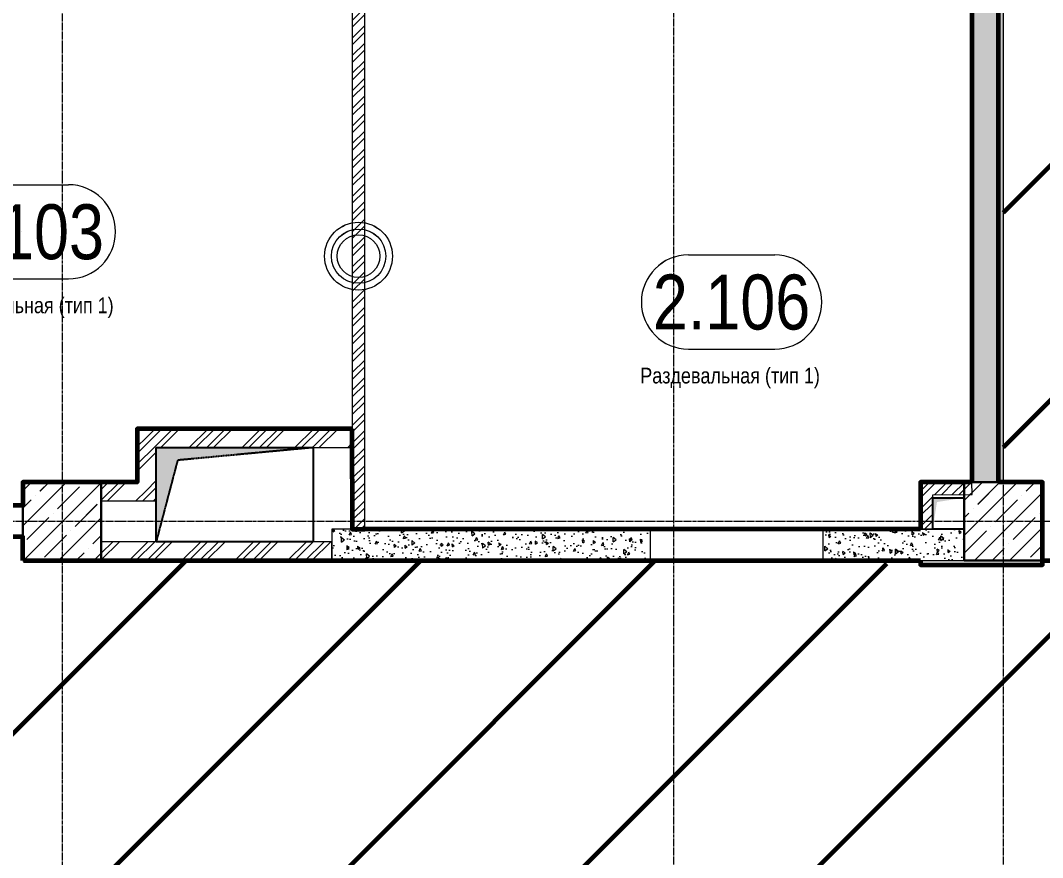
# Model space of a CAD drawing. Header units: millimetres. Extents: x 470010 to 1231400, y -134005 to 421770.
# Drawn here: x 706209 to 712724, y -4855 to 481 of the extents above; entities that cross this region are included whole.
import ezdxf
from ezdxf.enums import TextEntityAlignment as Align

# ---------------------------------------------------------------- set-up
doc = ezdxf.new("R2010")
doc.units = ezdxf.units.MM
for name, pattern in [('CENTER2', [28.575, 19.05, -3.175, 3.175, -3.175]), ('HIDDEN', [9.525, 6.35, -3.175]), ('HIDDEN2', [4.7625, 3.175, -1.5875])]:
    doc.linetypes.add(name, pattern=pattern)
doc.layers.get('Defpoints').update_dxf_attribs({"color": 140})
for name, color, linetype, lineweight in [('0) шп потолок', 3, 'Continuous', 60), ('АР_Area', 5, 'Continuous', 5), ('АР_Колонны', 70, 'Continuous', 30), ('АР_Стены ЖБ', 7, 'Continuous', 35), ('АР_Стены кирпич', 32, 'Continuous', 20), ('АР_Стены ПЕНОблок', 52, 'Continuous', 20), ('АР_Штриховка', 8, 'Continuous', 0)]:
    doc.layers.add(name, color=color, linetype=linetype, lineweight=lineweight)
doc.layers.add('АР_Делит', color=120, linetype='Continuous', lineweight=0, plot=False)
doc.layers.add('РД_Проем', color=230, linetype='Continuous', lineweight=0, plot=False)
doc.layers.add('РД_Оси_100', color=7, linetype='Continuous', lineweight=0, true_color=0x525252)
doc.layers.add('РД_проем_инж перемыч_подсчет', color=50, linetype='Continuous', plot=False)
doc.styles.add('style1', font='ARIALN.TTF')

# ---------------------------------------------------------------- blocks, each defined once
blk = doc.blocks.new('СОШ_2200_АР_ОСИ_М100_28.05.24')
at = {"layer": 'РД_Оси_100', "color": 251, "linetype": 'CENTER2', "true_color": 0x636466}
for p, q in [((37500, -6155), (37500, 139938.679)), ((39600, -6155), (39600, 139938.679)), ((-5954.958, 90900), (119910, 90900))]:
    blk.add_line(p, q, dxfattribs=at)
blk.add_lwpolyline([(33600, 139938.679), (33600, -6155)], dxfattribs=at)
blk = doc.blocks.new('MOK-МаркаПом_овал_ареал')
for p, q in [((-2.75, 3), (2.75, 3)), ((-2.75, -3), (2.75, -3))]:
    blk.add_line(p, q)
for centre, radius, start, end in [((-2.75, 0), 3, 90, 270), ((2.75, 0), 3, 270, 90), ((-3.75, 0), 3.5, 0, 0.00095)]:
    blk.add_arc(centre, radius, start, end)
at = {"color": 0, "style": 'style1'}
blk.add_attdef('АР-ПОМЕЩЕНИЕ:НОМЕР', text='', height=3.5, dxfattribs=at).set_placement((0, 0), align=Align.MIDDLE)
at = {"layer": 'Defpoints', "color": 2, "style": 'style1'}
blk.add_attdef('АР-ПОМЕЩЕНИЕ:НАИМЕНОВАНИЕ', text='', height=1, dxfattribs=at).set_placement((-0.094, -4.814), align=Align.MIDDLE)
blk = doc.blocks.new('A$C9108343f')
at = {"layer": 'АР_Штриховка', "linetype": 'Continuous', "lineweight": 0, "true_color": 0x000000}
h = blk.add_hatch(dxfattribs=at)
h.set_pattern_fill('AR-CONC', color=18, angle=-315, style=0)
h.set_pattern_definition([(95, (-63444.08, -115658.25), (140.09465, 117.55338), [19.05, -209.55]), (40, (-63444.08, -115658.25), (-160.01845, 110.17673), [15.24, -167.64058]), (145.451445, (-63432.4, -115648.45), (-19.9238, 227.7301), [16.19001, -178.09024]), (91.1842, (-63480, -115622.33), (221.41024, 161.95341), [28.575, -314.325]), (141.63556, (-63461.55, -115608.83), (-7.08662, 342.82676), [24.28502, -267.1356]), (36.18415, (-63480, -115622.33), (-7.08662, 342.82676), [22.85997, -251.45973]), (66, (-63453.06, -115613.35), (179.51998, 34.89515), [19.05, -209.55]), (11, (-63453.06, -115613.35), (-86.53993, 173.9412), [15.24, -167.64]), (116.451445, (-63438.1, -115610.44), (92.98005, 208.83634), [16.19001, -178.08994]), (82.5, (-63444.08, -115658.25), (-57.605469, 61.973414), [0, -165.608, 0, -170.18, 0, -168.275]), (52.5, (-63444.08, -115658.25), (-23.589727, 118.087), [0, -97.028, 0, -161.798, 0, -64.135]), (12.5, (-63484.135, -115698.3), (99.927863, 91.826196), [0, -63.5, 0, -198.12, 0, -262.89]), (2.5, (-63502.1, -115716.26), (86.763904, 122.72239), [0, -82.55, 0, -131.572, 0, -186.69])])
h.paths.add_polyline_path([(46755, 102805), (46555, 102805), (46555, 97905.4), (46755, 97905.4)], flags=0)
h.paths.add_polyline_path([(46755, 97905.4), (46555, 97905.4), (46555, 97905), (46755, 97905)], flags=0)
at = {"layer": 'АР_Штриховка', "linetype": 'Continuous', "lineweight": 0, "ltscale": 0.5, "true_color": 0x000000}
h = blk.add_hatch(dxfattribs=at)
h.set_pattern_fill('ANSI31', color=18, scale=25, style=0)
h.set_pattern_definition([(45, (-63444.08, -115658.25), (-56.1266, 56.1266), [])])
h.paths.add_polyline_path([(42605, 97605), (42685, 97605), (42685, 100975), (42658.3, 100995), (42605, 100975)], flags=0)
at = {"layer": 'АР_Штриховка', "linetype": 'Continuous', "lineweight": 0, "true_color": 0x000000}
h = blk.add_hatch(dxfattribs=at)
h.set_pattern_fill('ANSI32', color=18, scale=25, angle=-360, style=0)
h.set_pattern_definition([(45, (-63444.08, -115658.25), (-168.3798, 168.3798), []), (45, (-63331.83, -115658.25), (-168.3798, 168.3798), [])])
h.paths.add_polyline_path([(41235, 98244.9), (41355, 98124.9), (42603.1, 98124.9), (42603.1, 98244.9)], flags=0)
h = blk.add_hatch(dxfattribs=at)
h.set_pattern_fill('ANSI32', color=18, scale=25, style=0)
h.set_pattern_definition([(45, (-63444.08, -115658.25), (-168.3798, 168.3798), []), (45, (-63331.83, -115658.25), (-168.3798, 168.3798), [])])
h.paths.add_polyline_path([(41235, 97905), (41355, 97785), (41355, 98124.9), (41235, 98244.9)], flags=0)
h = blk.add_hatch(dxfattribs=at)
h.set_pattern_fill('ANSI32', color=18, scale=25, angle=360, style=0)
h.set_pattern_definition([(45, (-63444.08, -115658.25), (-168.3798, 168.3798), []), (45, (-63331.83, -115658.25), (-168.3798, 168.3798), [])])
h.paths.add_polyline_path([(41355, 97785), (41235, 97905), (41005, 97905), (41005, 97785)], flags=0)
at = {"layer": 'АР_Штриховка', "linetype": 'Continuous', "lineweight": 0, "ltscale": 0.5, "true_color": 0x000000}
h = blk.add_hatch(dxfattribs=at)
h.set_pattern_fill('ANSI31', color=18, scale=25, angle=-360, style=0)
h.set_pattern_definition([(45, (-63444.08, -115658.25), (-56.1266, 56.1266), [])])
h.paths.add_polyline_path([(46224.9, 97904), (46304.9, 97824.4), (46555.3, 97825.4), (46555, 97905), (46555, 97905), (46555, 97905.4)], flags=0)
h = blk.add_hatch(dxfattribs=at)
h.set_pattern_fill('ANSI31', color=18, scale=25, angle=-360, style=0)
h.set_pattern_definition([(45, (-63444.08, -115658.25), (-56.1266, 56.1266), [])])
h.paths.add_polyline_path([(46304.9, 97824.4), (46224.9, 97904), (46224.9, 97605), (46304.9, 97605)], flags=0)
at = {"layer": 'АР_Штриховка', "linetype": 'Continuous', "lineweight": 0, "true_color": 0x000000}
h = blk.add_hatch(dxfattribs=at)
h.set_pattern_fill('AR-CONC', color=18, angle=-315, style=0)
h.set_pattern_definition([(95, (-63444.08, -115658.25), (140.09465, 117.55338), [19.05, -209.55]), (40, (-63444.08, -115658.25), (-160.01845, 110.17673), [15.24, -167.64058]), (145.451445, (-63432.4, -115648.45), (-19.9238, 227.7301), [16.19001, -178.09024]), (91.1842, (-63480, -115622.33), (221.41024, 161.95341), [28.575, -314.325]), (141.63556, (-63461.55, -115608.83), (-7.08662, 342.82676), [24.28502, -267.1356]), (36.18415, (-63480, -115622.33), (-7.08662, 342.82676), [22.85997, -251.45973]), (66, (-63453.06, -115613.35), (179.51998, 34.89515), [19.05, -209.55]), (11, (-63453.06, -115613.35), (-86.53993, 173.9412), [15.24, -167.64]), (116.451445, (-63438.1, -115610.44), (92.98005, 208.83634), [16.19001, -178.08994]), (82.5, (-63444.08, -115658.25), (-57.605469, 61.973414), [0, -165.608, 0, -170.18, 0, -168.275]), (52.5, (-63444.08, -115658.25), (-23.589727, 118.087), [0, -97.028, 0, -161.798, 0, -64.135]), (12.5, (-63484.135, -115698.3), (99.927863, 91.826196), [0, -63.5, 0, -198.12, 0, -262.89]), (2.5, (-63502.1, -115716.26), (86.763904, 122.72239), [0, -82.55, 0, -131.572, 0, -186.69])])
h.paths.add_polyline_path([(42475, 97605), (42475, 97405), (44505, 97405), (44505, 97605)], flags=0)
h.paths.add_polyline_path([(45605, 97605), (45605, 97405), (46505, 97405), (46505, 97605)], flags=0)
h = blk.add_hatch(dxfattribs=at)
h.set_pattern_fill('ANSI32', color=18, scale=25, angle=-360, style=0)
h.set_pattern_definition([(45, (-63444.08, -115658.25), (-168.3798, 168.3798), []), (45, (-63331.83, -115658.25), (-168.3798, 168.3798), [])])
h.paths.add_polyline_path([(41005, 97525), (41005, 97405), (42475, 97405), (42475, 97525)], flags=0)
at = {"color": 18, "linetype": 'Continuous', "true_color": 0x000000}
for p, q in [((41355, 97524.9), (41355, 98124.9)), ((41355, 98124.9), (42355, 98124.9)), ((42355, 98124.9), (42355, 97524.9)), ((46304.9, 97605), (46304.9, 97805)), ((46304.9, 97805), (46504.9, 97805)), ((46304.9, 97605), (46304.9, 97805)), ((46304.9, 97805), (46504.9, 97805)), ((46504.9, 97805), (46504.9, 97605)), ((46504.9, 97805), (46504.9, 97605)), ((46504.9, 97605), (46304.9, 97605)), ((46504.9, 97605), (46304.9, 97605)), ((42355, 97524.9), (41355, 97524.9))]:
    blk.add_line(p, q, dxfattribs=at)
at = {"color": 18, "linetype": 'HIDDEN', "ltscale": 0.07, "true_color": 0x000000}
for p, q in [((41355, 98124.9), (42355, 98124.9)), ((41355, 97524.9), (41355, 98124.9)), ((42355, 98124.9), (41491.5, 98044.1)), ((42355, 98124.9), (42355, 97524.9)), ((41491.5, 98044.1), (41355, 97524.9)), ((42355, 97524.9), (41355, 97524.9))]:
    blk.add_line(p, q, dxfattribs=at)
at = {"color": 18, "linetype": 'Continuous', "true_color": 0x000000}
for points in [[(41355, 97524.9), (41355, 98124.9), (41489.6, 98043), (42355, 98124.9)], [(46304.9, 97605), (46304.9, 97805), (46331.9, 97777.7), (46504.9, 97805)], [(46304.9, 97605), (46304.9, 97805), (46331.9, 97777.7), (46504.9, 97805)]]:
    blk.add_solid(points, dxfattribs=at)
at = {"layer": '0) шп потолок'}
for points in [[(42603.1, 98244.9), (41235, 98244.9), (41235, 97905), (40505, 97905), (40505, 97755), (39165.1, 97755), (39165.1, 100455), (35755, 100455), (35754.2, 107155), (40505, 107155), (40505, 102805), (41307.2, 102805), (41325, 102805), (41325, 100975)], [(47005, 97405), (48875, 97405), (48875, 107155), (47005, 107155)], [(46555, 102805), (46555, 97905)], [(46721.7, 102805), (46721.7, 97905)], [(42603.1, 98244.9), (42605, 97605), (42685, 97605)], [(46555, 97905), (46226.5, 97905), (46226.5, 97605)], [(46226.5, 97405), (46226.5, 97376.7), (47005, 97376.7), (47005, 97905), (46721.7, 97905)], [(46226.5, 97605), (42685, 97605)], [(40505, 97405), (40505, 97555), (31355, 97555)], [(40509.1, 97405), (46226.5, 97405)], [(47005, 97405), (52645, 97405), (52645, 95355), (40509.1, 95355)]]:
    blk.add_lwpolyline(points, dxfattribs=at)
at = {"layer": 'АР_Делит', "color": 18, "true_color": 0x000000}
for radius in [216.3, 173, 136.2]:
    blk.add_circle((42645, 99345), radius, dxfattribs=at)
at = {"layer": 'АР_Колонны', "color": 18, "linetype": 'HIDDEN2', "lineweight": 25, "true_color": 0x000000}
for p, q in [((40505, 97905), (41005, 97905)), ((40505, 97405), (40505, 97905)), ((41005, 97905), (41005, 97405)), ((46505, 97905), (47005, 97905)), ((46505, 97405), (46505, 97905)), ((47005, 97905), (47005, 97405)), ((41005, 97405), (40505, 97405)), ((47005, 97405), (46505, 97405))]:
    blk.add_line(p, q, dxfattribs=at)
at = {"layer": 'АР_Колонны', "color": 18, "linetype": 'Continuous', "lineweight": 15, "true_color": 0x000000}
for p, q in [((41005, 97905), (40505, 97905)), ((40505, 97905), (40505, 97405)), ((41005, 97905), (40505, 97905)), ((40505, 97905), (40505, 97405)), ((41005, 97405), (41005, 97905)), ((41005, 97405), (41005, 97905)), ((47005, 97905), (46505, 97905)), ((46505, 97905), (46505, 97405)), ((47005, 97905), (46505, 97905)), ((46505, 97905), (46505, 97405)), ((47005, 97405), (47005, 97905)), ((47005, 97405), (47005, 97905)), ((40505, 97405), (41005, 97405)), ((40505, 97405), (41005, 97405)), ((46505, 97405), (47005, 97405)), ((46505, 97405), (47005, 97405))]:
    blk.add_line(p, q, dxfattribs=at)
at = {"layer": 'АР_Стены ЖБ', "color": 18, "linetype": 'Continuous', "lineweight": 30, "true_color": 0x000000}
for p, q in [((41005, 97905), (40505, 97905)), ((40505, 97905), (40505, 97405)), ((41005, 97405), (41005, 97905)), ((47005, 97905), (46505, 97905)), ((46505, 97905), (46505, 97405)), ((47005, 97405), (47005, 97905)), ((40505, 97405), (41005, 97405)), ((46505, 97405), (47005, 97405))]:
    blk.add_line(p, q, dxfattribs=at)
at = {"layer": 'АР_Стены кирпич', "color": 18, "linetype": 'Continuous', "lineweight": 20, "true_color": 0x000000}
for p, q in [((42603.1, 98244.9), (41235, 98244.9)), ((41235, 98244.9), (41235, 97905)), ((42603.1, 98124.9), (42603.1, 98244.9)), ((41355, 98124.9), (42603.1, 98124.9)), ((41355, 97785), (41355, 98124.9)), ((41235, 97905), (41005, 97905)), ((41005, 97905), (41005, 97785)), ((41005, 97785), (41355, 97785)), ((41005, 97525), (41005, 97405)), ((42475, 97525), (41005, 97525)), ((42475, 97405), (42475, 97525)), ((41005, 97405), (42475, 97405))]:
    blk.add_line(p, q, dxfattribs=at)
at = {"layer": 'АР_Стены ПЕНОблок', "color": 18, "linetype": 'Continuous', "lineweight": 20, "true_color": 0x000000}
for p, q in [((46555, 102805), (46555, 97905.4)), ((46755, 97905.4), (46755, 102805)), ((42605, 100975), (42605, 97605)), ((42685, 97605), (42685, 100975)), ((46555, 97905.4), (46224.9, 97904)), ((46224.9, 97904), (46224.9, 97605)), ((46555, 97905.4), (46555, 97905)), ((46555, 97905), (46555, 97905.4)), ((46555, 97905), (46755, 97905)), ((46555.3, 97825.4), (46555, 97905)), ((46555, 97905), (46555, 97905)), ((46755, 97905), (46755, 97905.4)), ((46304.9, 97824.4), (46555.3, 97825.4)), ((46304.9, 97605), (46304.9, 97824.4)), ((42475, 97605), (42475, 97405)), ((44505, 97605), (42475, 97605)), ((42605, 97605), (42685, 97605)), ((44505, 97405), (44505, 97605)), ((45605, 97605), (45605, 97405)), ((46505, 97605), (45605, 97605)), ((46224.9, 97605), (46304.9, 97605)), ((46505, 97405), (46505, 97605)), ((42475, 97405), (44505, 97405)), ((45605, 97405), (46505, 97405))]:
    blk.add_line(p, q, dxfattribs=at)
at = {"layer": 'АР_Штриховка', "color": 18, "linetype": 'Continuous', "lineweight": 5, "true_color": 0x000000}
for p, q in [((40505, 97849.9), (40560, 97905)), ((40505, 97625.4), (40784.5, 97905)), ((40509.1, 97405), (41005, 97900.9)), ((40614.6, 97847.3), (40672.3, 97905)), ((40726.9, 97735.1), (40867.2, 97875.4)), ((40895.3, 97903.5), (40895.3, 97903.5)), ((46505, 97788.2), (46621.7, 97905)), ((46505, 97563.7), (46846.2, 97905)), ((46505, 97900.5), (46509.5, 97905)), ((46592.1, 97763.1), (46732.4, 97903.5)), ((46900.8, 97847.3), (46958.5, 97905)), ((40505, 97737.7), (40558.5, 97791.2)), ((40586.6, 97819.3), (40586.6, 97819.3)), ((46570.7, 97405), (47005, 97839.2)), ((46704.4, 97650.9), (46844.7, 97791.2)), ((46872.8, 97819.3), (46872.8, 97819.3)), ((40839.1, 97622.8), (40979.5, 97763.1)), ((46564.1, 97735.1), (46564.1, 97735.1)), ((40530.4, 97538.6), (40670.8, 97679)), ((40698.8, 97707), (40698.8, 97707)), ((40733.6, 97405), (41005, 97676.4)), ((46505, 97676), (46536, 97707)), ((46816.6, 97538.6), (46956.9, 97679)), ((46985, 97707), (46985, 97707)), ((40811.1, 97594.8), (40811.1, 97594.8)), ((46507.9, 97454.5), (46648.2, 97594.8)), ((46676.3, 97622.8), (46676.3, 97622.8)), ((46795.2, 97405), (47005, 97614.7)), ((40642.7, 97426.4), (40783, 97566.7)), ((40951.4, 97510.6), (41005, 97564.1)), ((40923.3, 97482.5), (40923.3, 97482.5)), ((46683, 97405), (46760.5, 97482.5)), ((46788.6, 97510.6), (46788.6, 97510.6)), ((46928.9, 97426.4), (47005, 97502.5)), ((40845.8, 97405), (40895.3, 97454.5)), ((40958.1, 97405), (41005, 97451.9))]:
    blk.add_line(p, q, dxfattribs=at)
at = {"layer": 'РД_Проем', "color": 18, "linetype": 'Continuous', "lineweight": 15, "true_color": 0x000000}
for p, q in [((40505, 97755), (39405, 97755)), ((45605, 97605), (44505, 97605)), ((40505, 97555), (39405, 97555)), ((45605, 97405), (44505, 97405))]:
    blk.add_line(p, q, dxfattribs=at)
at = {"layer": 'РД_проем_инж перемыч_подсчет', "color": 18, "linetype": 'Continuous', "lineweight": 15, "true_color": 0x000000}
for p, q in [((40505, 97755), (39205, 97755)), ((45801, 97605), (44301, 97605)), ((40505, 97555), (39205, 97555)), ((45801, 97405), (44301, 97405))]:
    blk.add_line(p, q, dxfattribs=at)
at = {"layer": 'АР_Area', "color": 18, "linetype": 'Continuous', "lineweight": 15, "true_color": 0x000000, "xscale": 100, "yscale": 100, "zscale": 100}
for p, values in [((40520.9, 99500.7), {'АР-ПОМЕЩЕНИЕ:НОМЕР': '2.103', 'АР-ПОМЕЩЕНИЕ:НАИМЕНОВАНИЕ': 'Раздевальная (тип 1)'}), ((45022.7, 99052.7), {'АР-ПОМЕЩЕНИЕ:НОМЕР': '2.106', 'АР-ПОМЕЩЕНИЕ:НАИМЕНОВАНИЕ': 'Раздевальная (тип 1)'})]:
    blk.add_blockref('MOK-МаркаПом_овал_ареал', p, dxfattribs=at).add_auto_attribs(values)
at = {"layer": 'РД_Оси_100'}
blk.add_blockref('СОШ_2200_АР_ОСИ_М100_28.05.24', (7155, 6755), dxfattribs=at)
at = {"layer": 'Defpoints', "color": 18, "true_color": 0x000000, "style": 'style1'}
for p in [(143949.3, 316089.1), (143975, 281639.5), (143890.4, 273244.7), (143840, 264276.8), (143967.8, 254892.4), (12252, 104178.1), (12382.6, 96023.1)]:
    blk.add_attdef('АР-ПОМЕЩЕНИЕ:НАИМЕНОВАНИЕ', text='', height=100, dxfattribs=at).set_placement(p, align=Align.MIDDLE)
at = {"layer": 'Defpoints', "color": 18, "true_color": 0x000000, "style": 'style1', "flags": 8}
for p in [(143951.3, 279099.1), (143848.3, 269251.1), (143875.3, 260094.2), (144049.7, 250824.7), (163419.3, 238153.4), (155897.5, 237966), (183037.2, 237966), (143342.9, 237876.2)]:
    blk.add_attdef('АР-ПОМЕЩЕНИЕ:НАИМЕНОВАНИЕ', text='', height=100, dxfattribs=at).set_placement(p, align=Align.MIDDLE)

msp = doc.modelspace()

# ---------------------------------------------------------------- hatches: boundary and pattern name
at = {"layer": '0) шп потолок'}
h = msp.add_hatch(dxfattribs=at)
h.set_pattern_fill('ANSI31', color=3, scale=333)
h.paths.add_polyline_path([(714593.57, 6788.758), (712723.57, 6788.758), (712723.57, 6488.758), (712473.57, 6488.758), (712473.57, 3788.758), (712473.57, 2938.758), (712723.57, 2938.758), (712723.57, 2438.758), (712473.57, 2438.758), (712473.57, -2461.242), (712723.57, -2461.242), (712723.57, -2961.242), (714593.57, -2961.242)])
h.paths.add_polyline_path([(712753.57, 6599.212, -1), (712999.455, 6599.212, -1)], flags=16)
h.paths.add_polyline_path([(718363.57, -3011.242), (718273.57, -3011.242), (714593.57, -3011.242), (712723.57, -2961.242), (712723.57, -2989.526), (711945.1, -2989.526), (711323.57, -2961.242), (710019.577, -2961.242), (708193.571, -2961.242), (706723.57, -2961.242), (706223.57, -2961.242), (706223.57, -2811.242), (704923.57, -2811.242), (704883.7, -2811.242), (704523.57, -2811.242), (702823.57, -2811.242), (701473.57, -2811.242), (697285.158, -2811.242), (697273.57, -2822.83), (697273.57, -3061.242), (696773.57, -3061.242), (696773.57, -2811.242), (696273.57, -2811.242), (694673.57, -2811.242), (692773.57, -2811.242), (692773.57, -3211.242), (692773.57, -4811.242), (692773.57, -6211.242), (693537.728, -6211.242), (695721.755, -6211.242), (696873.57, -6211.242), (697073.57, -6211.242), (697073.57, -5011.242), (700673.57, -5011.242), (702713.57, -5011.242), (704009.577, -5011.242), (706223.57, -5011.242), (706723.573, -5011.242), (708123.57, -5011.242), (709453.57, -5011.242), (709683.57, -5011.242), (710983.57, -5011.242), (712223.57, -5011.242), (712773.57, -5011.242), (714142.501, -5011.242), (718363.57, -5011.242), (718363.57, -4711.242)])
h.paths.add_polyline_path([(717877.889, -3302.242), (717877.889, -3085.57), (718297.563, -3085.57), (718297.563, -3302.242)], flags=16)
h.paths.add_polyline_path([(717876.889, -4728.57), (718296.563, -4728.57), (718296.563, -4945.242), (717876.889, -4945.242)], flags=16)
at = {"layer": 'АР_Штриховка', "linetype": 'Continuous', "lineweight": 0, "true_color": 0x000000}
h = msp.add_hatch(dxfattribs=at)
h.set_pattern_fill('AR-CONC', color=18, angle=-315, style=0)
h.set_pattern_definition([(95, (602274.53, -216024.49), (140.09465, 117.55338), [19.05, -209.55]), (40, (602274.53, -216024.5), (-160.01845, 110.17673), [15.24, -167.64058]), (145.451445, (602286.2, -216014.7), (-19.9238, 227.7301), [16.19001, -178.09024]), (91.1842, (602238.6, -215988.57), (221.41024, 161.95341), [28.575, -314.325]), (141.63556, (602257.06, -215975.07), (-7.08662, 342.82676), [24.28502, -267.1356]), (36.18415, (602238.6, -215988.57), (-7.08662, 342.82676), [22.85997, -251.45973]), (66, (602265.55, -215979.59), (179.51998, 34.89515), [19.05, -209.55]), (11, (602265.55, -215979.59), (-86.53993, 173.9412), [15.24, -167.64]), (116.451445, (602280.51, -215976.68), (92.98005, 208.83634), [16.19001, -178.08994]), (82.5, (602274.53, -216024.49), (-57.605469, 61.973414), [0, -165.608, 0, -170.18, 0, -168.275]), (52.5, (602274.53, -216024.49), (-23.589727, 118.087), [0, -97.028, 0, -161.798, 0, -64.135]), (12.5, (602234.48, -216064.544), (99.927863, 91.826196), [0, -63.5, 0, -198.12, 0, -262.89]), (2.5, (602216.52, -216082.5), (86.763904, 122.72239), [0, -82.55, 0, -131.572, 0, -186.69])])
h.paths.add_polyline_path([(712473.57, 2438.758), (712273.57, 2438.758), (712273.57, -2460.872), (712473.57, -2460.872)], flags=0)
h.paths.add_polyline_path([(712473.57, -2460.872), (712273.57, -2460.872), (712273.57, -2461.242), (712473.57, -2461.242)], flags=0)
at = {"layer": 'АР_Штриховка', "linetype": 'Continuous', "lineweight": 0, "ltscale": 0.5, "true_color": 0x000000}
h = msp.add_hatch(dxfattribs=at)
h.set_pattern_fill('ANSI31', color=18, scale=25, style=0)
h.set_pattern_definition([(45, (602274.53, -216024.49), (-56.1266, 56.1266), [])])
h.paths.add_polyline_path([(708323.594, -2761.242), (708403.594, -2761.242), (708403.594, 608.758), (708376.927, 628.758), (708323.594, 608.758)], flags=0)
at = {"layer": 'АР_Штриховка', "linetype": 'Continuous', "lineweight": 0, "true_color": 0x000000}
h = msp.add_hatch(dxfattribs=at)
h.set_pattern_fill('ANSI32', color=18, scale=25, angle=-360, style=0)
h.set_pattern_definition([(45, (602274.53, -216024.5), (-168.3798, 168.3798), []), (45, (602386.78, -216024.5), (-168.3798, 168.3798), [])])
h.paths.add_polyline_path([(706953.571, -2121.329), (707073.571, -2241.329), (708321.669, -2241.329), (708321.669, -2121.329)], flags=0)
h = msp.add_hatch(dxfattribs=at)
h.set_pattern_fill('ANSI32', color=18, scale=25, style=0)
h.set_pattern_definition([(45, (602274.53, -216024.5), (-168.3798, 168.3798), []), (45, (602386.78, -216024.5), (-168.3798, 168.3798), [])])
h.paths.add_polyline_path([(706953.571, -2461.242), (707073.571, -2581.242), (707073.571, -2241.329), (706953.571, -2121.329)], flags=0)
h = msp.add_hatch(dxfattribs=at)
h.set_pattern_fill('ANSI32', color=18, scale=25, angle=360, style=0)
h.set_pattern_definition([(45, (602274.53, -216024.5), (-168.3798, 168.3798), []), (45, (602386.78, -216024.5), (-168.3798, 168.3798), [])])
h.paths.add_polyline_path([(707073.571, -2581.242), (706953.571, -2461.242), (706723.57, -2461.242), (706723.57, -2581.242)], flags=0)
at = {"layer": 'АР_Штриховка', "linetype": 'Continuous', "lineweight": 0, "ltscale": 0.5, "true_color": 0x000000}
h = msp.add_hatch(dxfattribs=at)
h.set_pattern_fill('ANSI31', color=18, scale=25, angle=-360, style=0)
h.set_pattern_definition([(45, (602274.53, -216024.49), (-56.1266, 56.1266), [])])
h.paths.add_polyline_path([(711943.553, -2462.192), (712023.553, -2541.873), (712273.89, -2540.872), (712273.571, -2461.242), (712273.57, -2461.242), (712273.57, -2460.872)], flags=0)
h = msp.add_hatch(dxfattribs=at)
h.set_pattern_fill('ANSI31', color=18, scale=25, angle=-360, style=0)
h.set_pattern_definition([(45, (602274.53, -216024.49), (-56.1266, 56.1266), [])])
h.paths.add_polyline_path([(712023.553, -2541.873), (711943.553, -2462.192), (711943.553, -2761.242), (712023.553, -2761.242)], flags=0)
at = {"layer": 'АР_Штриховка', "linetype": 'Continuous', "lineweight": 0, "true_color": 0x000000}
h = msp.add_hatch(dxfattribs=at)
h.set_pattern_fill('AR-CONC', color=18, angle=-315, style=0)
h.set_pattern_definition([(95, (602274.53, -216024.49), (140.09465, 117.55338), [19.05, -209.55]), (40, (602274.53, -216024.5), (-160.01845, 110.17673), [15.24, -167.64058]), (145.451445, (602286.2, -216014.7), (-19.9238, 227.7301), [16.19001, -178.09024]), (91.1842, (602238.6, -215988.57), (221.41024, 161.95341), [28.575, -314.325]), (141.63556, (602257.06, -215975.07), (-7.08662, 342.82676), [24.28502, -267.1356]), (36.18415, (602238.6, -215988.57), (-7.08662, 342.82676), [22.85997, -251.45973]), (66, (602265.55, -215979.59), (179.51998, 34.89515), [19.05, -209.55]), (11, (602265.55, -215979.59), (-86.53993, 173.9412), [15.24, -167.64]), (116.451445, (602280.51, -215976.68), (92.98005, 208.83634), [16.19001, -178.08994]), (82.5, (602274.53, -216024.49), (-57.605469, 61.973414), [0, -165.608, 0, -170.18, 0, -168.275]), (52.5, (602274.53, -216024.49), (-23.589727, 118.087), [0, -97.028, 0, -161.798, 0, -64.135]), (12.5, (602234.48, -216064.544), (99.927863, 91.826196), [0, -63.5, 0, -198.12, 0, -262.89]), (2.5, (602216.52, -216082.5), (86.763904, 122.72239), [0, -82.55, 0, -131.572, 0, -186.69])])
h.paths.add_polyline_path([(708193.571, -2761.242), (708193.571, -2961.242), (710223.57, -2961.242), (710223.57, -2761.242)], flags=0)
h.paths.add_polyline_path([(711323.57, -2761.242), (711323.57, -2961.242), (712223.57, -2961.242), (712223.57, -2761.242)], flags=0)
h = msp.add_hatch(dxfattribs=at)
h.set_pattern_fill('ANSI32', color=18, scale=25, angle=-360, style=0)
h.set_pattern_definition([(45, (602274.53, -216024.5), (-168.3798, 168.3798), []), (45, (602386.78, -216024.5), (-168.3798, 168.3798), [])])
h.paths.add_polyline_path([(706723.57, -2841.242), (706723.57, -2961.242), (708193.571, -2961.242), (708193.571, -2841.242)], flags=0)

# ---------------------------------------------------------------- linework, layer by layer
at = {"color": 18, "linetype": 'Continuous', "true_color": 0x000000}
for p, q in [((707073.571, -2841.329), (707073.571, -2241.329)), ((707073.571, -2241.329), (708073.571, -2241.329)), ((708073.571, -2241.329), (708073.571, -2841.329)), ((712023.553, -2761.242), (712023.553, -2561.242)), ((712023.553, -2561.242), (712223.553, -2561.242)), ((712023.553, -2761.242), (712023.553, -2561.242)), ((712023.553, -2561.242), (712223.553, -2561.242)), ((712223.553, -2561.242), (712223.553, -2761.242)), ((712223.553, -2561.242), (712223.553, -2761.242)), ((712223.553, -2761.242), (712023.553, -2761.242)), ((712223.553, -2761.242), (712023.553, -2761.242)), ((708073.571, -2841.329), (707073.571, -2841.329))]:
    msp.add_line(p, q, dxfattribs=at)
at = {"color": 18, "linetype": 'HIDDEN', "ltscale": 0.07, "true_color": 0x000000}
for p, q in [((707073.571, -2241.329), (708073.571, -2241.329)), ((707073.571, -2841.329), (707073.571, -2241.329)), ((708073.571, -2241.329), (707210.148, -2322.118)), ((708073.571, -2241.329), (708073.571, -2841.329)), ((707210.148, -2322.118), (707073.571, -2841.329)), ((708073.571, -2841.329), (707073.571, -2841.329))]:
    msp.add_line(p, q, dxfattribs=at)
at = {"color": 18, "linetype": 'Continuous', "true_color": 0x000000}
for points in [[(707073.571, -2841.329), (707073.571, -2241.329), (707208.22, -2323.275), (708073.571, -2241.329)], [(712023.553, -2761.242), (712023.553, -2561.242), (712050.482, -2588.558), (712223.553, -2561.242)], [(712023.553, -2761.242), (712023.553, -2561.242), (712050.482, -2588.558), (712223.553, -2561.242)]]:
    msp.add_solid(points, dxfattribs=at)
at = {"layer": '0) шп потолок'}
for points in [[(708321.669, -2121.329), (706953.571, -2121.329), (706953.571, -2461.242), (706223.57, -2461.242), (706223.57, -2611.242), (704883.7, -2611.242), (704883.7, 88.758), (701473.57, 88.758), (701472.777, 6788.758), (706223.57, 6788.758), (706223.57, 2438.758), (707025.855, 2438.758), (707043.57, 2438.758), (707043.57, 608.758)], [(712723.57, -2961.242), (714593.57, -2961.242), (714593.57, 6788.758), (712723.57, 6788.758)], [(712273.57, 2438.758), (712273.57, -2461.242)], [(712440.351, 2438.758), (712440.351, -2461.242)], [(708321.669, -2121.329), (708323.594, -2761.242), (708403.594, -2761.242)], [(712273.57, -2461.242), (711945.1, -2461.242), (711945.1, -2761.242)], [(711945.1, -2961.242), (711945.1, -2989.526), (712723.57, -2989.526), (712723.57, -2461.242), (712440.351, -2461.242)], [(711945.1, -2761.242), (708403.594, -2761.242)], [(706223.57, -2961.242), (706223.57, -2811.242), (697073.57, -2811.242)], [(706227.667, -2961.242), (711945.1, -2961.242)], [(712723.57, -2961.242), (718363.57, -2961.242), (718363.57, -5011.242), (706227.667, -5011.242)]]:
    msp.add_lwpolyline(points, dxfattribs=at)
at = {"layer": 'АР_Делит', "color": 18, "true_color": 0x000000}
for radius in [216.336, 173.036, 136.212]:
    msp.add_circle((708363.594, -1021.242), radius, dxfattribs=at)
at = {"layer": 'АР_Колонны', "color": 18, "linetype": 'HIDDEN2', "lineweight": 25, "true_color": 0x000000}
for p, q in [((706223.57, -2461.242), (706723.57, -2461.242)), ((706223.57, -2961.242), (706223.57, -2461.242)), ((706723.57, -2461.242), (706723.57, -2961.242)), ((712223.57, -2461.242), (712723.57, -2461.242)), ((712223.57, -2961.242), (712223.57, -2461.242)), ((712723.57, -2461.242), (712723.57, -2961.242)), ((706723.57, -2961.242), (706223.57, -2961.242)), ((712723.57, -2961.242), (712223.57, -2961.242))]:
    msp.add_line(p, q, dxfattribs=at)
at = {"layer": 'АР_Колонны', "color": 18, "linetype": 'Continuous', "lineweight": 15, "true_color": 0x000000}
for p, q in [((706723.57, -2461.242), (706223.57, -2461.242)), ((706223.57, -2461.242), (706223.57, -2961.242)), ((706723.57, -2461.242), (706223.57, -2461.242)), ((706223.57, -2461.242), (706223.57, -2961.242)), ((706723.57, -2961.242), (706723.57, -2461.242)), ((706723.57, -2961.242), (706723.57, -2461.242)), ((712723.57, -2461.242), (712223.57, -2461.242)), ((712223.57, -2461.242), (712223.57, -2961.242)), ((712723.57, -2461.242), (712223.57, -2461.242)), ((712223.57, -2461.242), (712223.57, -2961.242)), ((712723.57, -2961.242), (712723.57, -2461.242)), ((712723.57, -2961.242), (712723.57, -2461.242)), ((706223.57, -2961.242), (706723.57, -2961.242)), ((706223.57, -2961.242), (706723.57, -2961.242)), ((712223.57, -2961.242), (712723.57, -2961.242)), ((712223.57, -2961.242), (712723.57, -2961.242))]:
    msp.add_line(p, q, dxfattribs=at)
at = {"layer": 'АР_Стены ЖБ', "color": 18, "linetype": 'Continuous', "lineweight": 30, "true_color": 0x000000}
for p, q in [((706723.57, -2461.242), (706223.57, -2461.242)), ((706223.57, -2461.242), (706223.57, -2961.242)), ((706723.57, -2961.242), (706723.57, -2461.242)), ((712723.57, -2461.242), (712223.57, -2461.242)), ((712223.57, -2461.242), (712223.57, -2961.242)), ((712723.57, -2961.242), (712723.57, -2461.242)), ((706223.57, -2961.242), (706723.57, -2961.242)), ((712223.57, -2961.242), (712723.57, -2961.242))]:
    msp.add_line(p, q, dxfattribs=at)
at = {"layer": 'АР_Стены кирпич', "color": 18, "linetype": 'Continuous', "lineweight": 20, "true_color": 0x000000}
for p, q in [((708321.669, -2121.329), (706953.571, -2121.329)), ((706953.571, -2121.329), (706953.571, -2461.242)), ((708321.669, -2241.329), (708321.669, -2121.329)), ((707073.571, -2241.329), (708321.669, -2241.329)), ((707073.571, -2581.242), (707073.571, -2241.329)), ((706953.571, -2461.242), (706723.57, -2461.242)), ((706723.57, -2461.242), (706723.57, -2581.242)), ((706723.57, -2581.242), (707073.571, -2581.242)), ((706723.57, -2841.242), (706723.57, -2961.242)), ((708193.571, -2841.242), (706723.57, -2841.242)), ((708193.571, -2961.242), (708193.571, -2841.242)), ((706723.57, -2961.242), (708193.571, -2961.242))]:
    msp.add_line(p, q, dxfattribs=at)
at = {"layer": 'АР_Стены ПЕНОблок', "color": 18, "linetype": 'Continuous', "lineweight": 20, "true_color": 0x000000}
for p, q in [((712273.57, 2438.758), (712273.57, -2460.872)), ((712473.57, -2460.872), (712473.57, 2438.758)), ((708323.594, 608.758), (708323.594, -2761.242)), ((708403.594, -2761.242), (708403.594, 608.758)), ((712273.57, -2460.872), (711943.553, -2462.192)), ((711943.553, -2462.192), (711943.553, -2761.242)), ((712273.57, -2460.872), (712273.57, -2461.242)), ((712273.57, -2461.242), (712273.57, -2460.872)), ((712273.57, -2461.242), (712473.57, -2461.242)), ((712273.571, -2461.242), (712273.57, -2461.242)), ((712273.89, -2540.872), (712273.571, -2461.242)), ((712473.57, -2461.242), (712473.57, -2460.872)), ((712023.553, -2541.873), (712273.89, -2540.872)), ((712023.553, -2761.242), (712023.553, -2541.873)), ((708193.571, -2761.242), (708193.571, -2961.242)), ((710223.57, -2761.242), (708193.571, -2761.242)), ((708323.594, -2761.242), (708403.594, -2761.242)), ((710223.57, -2961.242), (710223.57, -2761.242)), ((711323.57, -2761.242), (711323.57, -2961.242)), ((712223.57, -2761.242), (711323.57, -2761.242)), ((711943.553, -2761.242), (712023.553, -2761.242)), ((712223.57, -2961.242), (712223.57, -2761.242)), ((708193.571, -2961.242), (710223.57, -2961.242)), ((711323.57, -2961.242), (712223.57, -2961.242))]:
    msp.add_line(p, q, dxfattribs=at)
at = {"layer": 'АР_Штриховка', "color": 18, "linetype": 'Continuous', "lineweight": 5, "true_color": 0x000000}
for p, q in [((706223.57, -2516.326), (706278.654, -2461.242)), ((706223.57, -2740.833), (706503.161, -2461.242)), ((706227.667, -2961.242), (706723.57, -2465.339)), ((706333.247, -2518.903), (706390.907, -2461.242)), ((712223.57, -2577.999), (712340.327, -2461.242)), ((712223.57, -2802.506), (712564.833, -2461.242)), ((712223.57, -2465.746), (712228.074, -2461.242)), ((712310.73, -2603.092), (712451.046, -2462.776)), ((712619.426, -2518.903), (712677.087, -2461.242)), ((706445.5, -2631.156), (706585.817, -2490.839)), ((712289.34, -2961.242), (712723.57, -2527.012)), ((706223.57, -2628.58), (706277.12, -2575.029)), ((706557.753, -2743.409), (706698.07, -2603.092)), ((712422.983, -2715.346), (712563.3, -2575.029)), ((712223.57, -2690.252), (712254.603, -2659.219)), ((706249.057, -2827.599), (706389.374, -2687.282)), ((706452.173, -2961.242), (706723.57, -2689.846)), ((712535.236, -2827.599), (712675.553, -2687.282)), ((706361.31, -2939.852), (706501.627, -2799.536)), ((712226.54, -2911.789), (712366.857, -2771.472)), ((712513.846, -2961.242), (712723.57, -2751.518)), ((706670.007, -2855.662), (706723.57, -2802.099)), ((712647.49, -2939.852), (712723.57, -2863.772)), ((706564.427, -2961.242), (706613.88, -2911.789)), ((706676.68, -2961.242), (706723.57, -2914.352)), ((712401.593, -2961.242), (712479.11, -2883.725))]:
    msp.add_line(p, q, dxfattribs=at)
at = {"layer": 'РД_Проем', "color": 18, "linetype": 'Continuous', "lineweight": 15, "true_color": 0x000000}
for p, q in [((706223.57, -2611.242), (705123.57, -2611.242)), ((711323.57, -2761.242), (710223.57, -2761.242)), ((706223.57, -2811.242), (705123.57, -2811.242)), ((711323.57, -2961.242), (710223.57, -2961.242))]:
    msp.add_line(p, q, dxfattribs=at)
at = {"layer": 'РД_проем_инж перемыч_подсчет', "color": 18, "linetype": 'Continuous', "lineweight": 15, "true_color": 0x000000}
for p, q in [((706223.57, -2611.242), (704923.57, -2611.242)), ((711519.577, -2761.242), (710019.577, -2761.242)), ((706223.57, -2811.242), (704923.57, -2811.242)), ((711519.577, -2961.242), (710019.577, -2961.242))]:
    msp.add_line(p, q, dxfattribs=at)

# ---------------------------------------------------------------- block references
msp.add_blockref('A$C9108343f', (665718.612, -100366.242))
at = {"layer": 'АР_Area', "color": 18, "linetype": 'Continuous', "lineweight": 15, "true_color": 0x000000, "xscale": 100, "yscale": 100, "zscale": 100}
for p, values in [((706239.481, -865.533), {'АР-ПОМЕЩЕНИЕ:НОМЕР': '2.103', 'АР-ПОМЕЩЕНИЕ:НАИМЕНОВАНИЕ': 'Раздевальная (тип 1)'}), ((710741.307, -1313.509), {'АР-ПОМЕЩЕНИЕ:НОМЕР': '2.106', 'АР-ПОМЕЩЕНИЕ:НАИМЕНОВАНИЕ': 'Раздевальная (тип 1)'})]:
    msp.add_blockref('MOK-МаркаПом_овал_ареал', p, dxfattribs=at).add_auto_attribs(values)
at = {"layer": 'РД_Оси_100'}
msp.add_blockref('СОШ_2200_АР_ОСИ_М100_28.05.24', (672873.57, -93611.242), dxfattribs=at)

doc.saveas('drawing.dxf')
